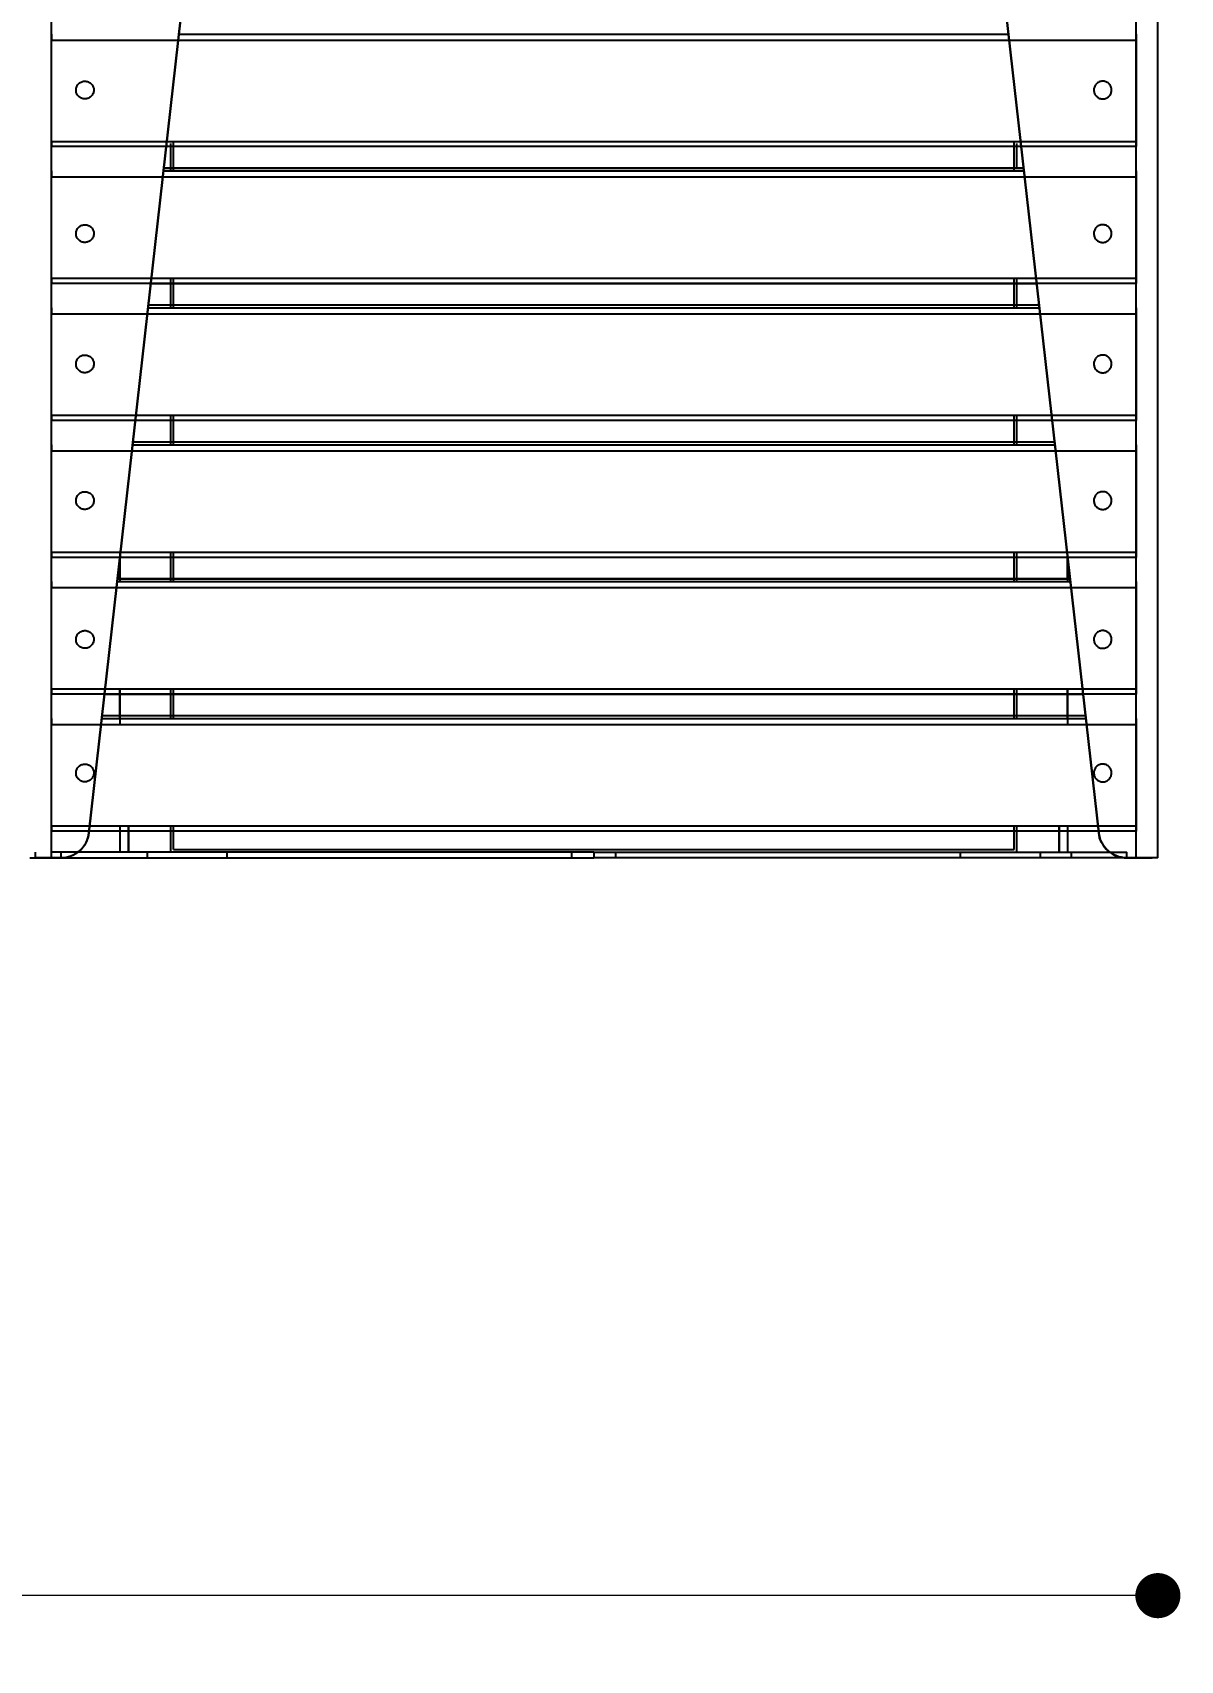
# Model space of a CAD drawing. Header units: millimetres. Extents: x 10366 to 28454, y 24552 to 29702.
# Drawn here: x 12689 to 13096, y 27227 to 27804 of the extents above; entities that cross this region are included whole.
import ezdxf

# ---------------------------------------------------------------- set-up
doc = ezdxf.new("R2010")
doc.units = ezdxf.units.MM
doc.header["$LTSCALE"] = 3
doc.layers.add('DomyÅ›lny', color=7, linetype='Continuous')
doc.styles.get("Standard").update_dxf_attribs({"font": 'arial.ttf'})
doc.dimstyles.new('MATEUSZ', dxfattribs={"dimtxt": 35, "dimasz": 16, "dimexe": 0.18, "dimexo": 0.0625, "dimgap": 0.09, "dimtad": 0, "dimdec": 0, "dimdsep": 46, "dimtxsty": 'Standard', "dimblk": 'DOT', "dimcen": 0.09, "dimse1": 1, "dimse2": 1, "dimadec": 0, "dimazin": 0, "dimtfac": 1, "dimtdec": 0, "dimtofl": 0, "dimtmove": 0, "dimatfit": 3, "dimfxl": 1, "dimtolj": 1, "dimtzin": 0, "dimlwd": 9, "dimlwe": 9, "dimarcsym": 0})

# ---------------------------------------------------------------- blocks, each defined once
blk = doc.blocks.new('_Dot')
at = {"color": 0, "linetype": 'ByBlock', "lineweight": -2}
blk.add_line((-0.5, 0), (-1, 0), dxfattribs=at)
at = {"color": 0, "linetype": 'ByBlock', "const_width": 0.5}
blk.add_lwpolyline([(-0.25, 0, 1), (0.25, 0, 1)], format="xyb", close=True, dxfattribs=at)
blk = doc.blocks.new('*D34')
at = {"color": 0, "lineweight": 9, "transparency": 16777216}
for p, q in [((11903.67, 27250.32), (12437.02, 27250.32)), ((13071.67, 27250.32), (12538.31, 27250.32))]:
    blk.add_line(p, q, dxfattribs=at)
at = {"layer": 'Defpoints', "color": 0, "transparency": 16777216}
for p in [(11887.67, 27511.83), (13087.67, 27511.83), (13087.67, 27250.32)]:
    blk.add_point(p, dxfattribs=at)
at = {"color": 0, "lineweight": 9, "transparency": 16777216, "xscale": 16, "yscale": 16, "zscale": 16, "rotation": 180}
blk.add_blockref('_Dot', (11887.67, 27250.32), dxfattribs=at)
at = {"color": 0, "lineweight": 9, "transparency": 16777216, "xscale": 16, "yscale": 16, "zscale": 16}
blk.add_blockref('_Dot', (13087.67, 27250.32), dxfattribs=at)
at = {"color": 0, "transparency": 16777216, "insert": (12487.67, 27250.32), "char_height": 35, "attachment_point": 5}
blk.add_mtext('\\A1;1200', dxfattribs=at)

msp = doc.modelspace()

# ---------------------------------------------------------------- linework, layer by layer
at = {"layer": 'DomyÅ›lny'}
for p, q in [((13087.67, 27511.83), (13087.67, 28285.6)), ((12695.43, 27511.83), (12695.43, 28220.62)), ((13079.91, 27511.83), (13079.91, 28220.62)), ((13087.67, 27511.83), (13087.67, 28221.94)), ((12708.67, 27520.71), (12781.38, 28165.24)), ((12781.34, 28164.9), (12708.67, 27520.71)), ((13066.67, 27520.71), (12993.95, 28165.24)), ((12993.99, 28164.9), (13066.67, 27520.71)), ((12695.43, 27765.76), (12695.43, 27801.68)), ((12695.43, 27801.68), (13079.91, 27801.68)), ((12740.61, 27803.81), (13034.73, 27803.81)), ((13079.91, 27801.68), (13079.91, 27765.76)), ((12695.43, 27765.76), (13079.91, 27765.76)), ((13079.91, 27763.89), (12695.43, 27763.89)), ((12737.67, 27755.29), (12737.67, 27765)), ((12738.67, 27755.29), (12738.67, 27765.76)), ((13036.67, 27755.29), (13036.67, 27765.76)), ((13037.67, 27756), (13037.67, 27765)), ((12695.43, 27717.24), (12695.43, 27753.16)), ((12695.43, 27753.16), (13079.91, 27753.16)), ((12735.13, 27755.29), (13040.2, 27755.29)), ((12735.25, 27756.33), (13040.09, 27756.33)), ((12735.25, 27756.32), (13040.09, 27756.32)), ((13079.91, 27753.16), (13079.91, 27717.24)), ((12695.43, 27717.24), (13079.91, 27717.24)), ((13079.91, 27715.37), (12695.43, 27715.37)), ((12730.63, 27715.37), (13044.71, 27715.37)), ((12737.67, 27706.77), (12737.67, 27717.24)), ((12738.67, 27706.77), (12738.67, 27717.24)), ((13036.67, 27706.77), (13036.67, 27717.24)), ((13037.67, 27706.77), (13037.67, 27717.24)), ((12729.66, 27706.77), (13045.68, 27706.77)), ((12729.78, 27707.81), (13045.56, 27707.81)), ((12729.78, 27707.8), (13045.56, 27707.8)), ((12695.43, 27704.64), (13079.91, 27704.64)), ((12695.43, 27668.72), (12695.43, 27704.64)), ((13079.91, 27704.64), (13079.91, 27668.72)), ((12695.43, 27668.72), (13079.91, 27668.72)), ((13079.91, 27666.85), (12695.43, 27666.85)), ((12737.67, 27658.25), (12737.67, 27668.72)), ((12738.67, 27658.25), (12738.67, 27668.72)), ((13036.67, 27658.25), (13036.67, 27668.72)), ((13037.67, 27658.25), (13037.67, 27668.72)), ((12695.43, 27620.2), (12695.43, 27656.12)), ((12695.43, 27656.12), (13079.91, 27656.12)), ((12724.19, 27658.25), (13051.15, 27658.25)), ((12724.3, 27659.29), (13051.03, 27659.29)), ((12724.3, 27659.28), (13051.03, 27659.28)), ((13079.91, 27656.12), (13079.91, 27620.2)), ((12695.43, 27620.2), (13079.91, 27620.2)), ((12737.67, 27609.73), (12737.67, 27620.2)), ((12738.67, 27609.73), (12738.67, 27620.2)), ((13036.67, 27609.73), (13036.67, 27620.2)), ((13037.67, 27609.73), (13037.67, 27620.2)), ((13079.91, 27618.33), (12695.43, 27618.33)), ((12719.67, 27618.2), (12719.67, 27609.62)), ((12719.67, 27610.43), (12719.67, 27618.2)), ((13055.67, 27610.43), (13055.67, 27618.22)), ((13055.67, 27618.22), (13055.67, 27609.62)), ((12718.71, 27609.73), (13056.62, 27609.73)), ((12718.83, 27610.77), (13056.51, 27610.77)), ((12718.83, 27610.76), (13056.51, 27610.76)), ((12695.43, 27607.6), (13079.91, 27607.6)), ((12695.43, 27571.68), (12695.43, 27607.6)), ((13079.91, 27607.6), (13079.91, 27571.68)), ((12695.43, 27571.68), (13079.91, 27571.68)), ((13079.91, 27569.81), (12695.43, 27569.81)), ((12714.21, 27569.81), (13061.13, 27569.81)), ((12719.67, 27571.68), (12719.67, 27559.08)), ((12719.67, 27561.21), (12719.67, 27571.68)), ((12737.67, 27561.21), (12737.67, 27571.68)), ((12738.67, 27561.21), (12738.67, 27571.68)), ((13036.67, 27561.21), (13036.67, 27571.68)), ((13037.67, 27561.21), (13037.67, 27571.68)), ((13055.67, 27561.21), (13055.67, 27571.68)), ((13055.67, 27571.68), (13055.67, 27559.08)), ((12713.36, 27562.25), (13061.98, 27562.25)), ((12713.36, 27562.24), (13061.98, 27562.24)), ((12695.43, 27523.16), (12695.43, 27559.08)), ((12695.43, 27559.08), (13079.91, 27559.08)), ((12713.24, 27561.21), (13062.1, 27561.21)), ((13079.91, 27559.08), (13079.91, 27523.16)), ((12695.43, 27523.16), (13079.91, 27523.16)), ((12719.67, 27523.16), (12719.67, 27513.84)), ((12719.67, 27523.16), (12719.67, 27513.84)), ((12722.67, 27523.16), (12722.67, 27513.83)), ((12722.67, 27513.83), (12722.67, 27523.16)), ((12737.67, 27513.83), (12737.67, 27523.16)), ((12738.67, 27514.83), (12738.67, 27523.16)), ((13036.67, 27514.83), (13036.67, 27523.16)), ((13037.67, 27513.83), (13037.67, 27523.16)), ((13052.67, 27523.16), (13052.67, 27513.83)), ((13052.67, 27513.83), (13052.67, 27523.16)), ((13055.67, 27523.16), (13055.67, 27513.84)), ((13055.67, 27523.16), (13055.67, 27513.84)), ((13079.91, 27521.29), (12695.43, 27521.29)), ((12689.67, 27511.83), (12689.67, 27513.83)), ((12689.67, 27511.83), (12698.64, 27511.83)), ((12698.64, 27513.83), (12695.43, 27513.83)), ((12695.43, 27511.83), (12698.73, 27511.83)), ((12698.73, 27511.83), (12695.43, 27511.83)), ((12698.64, 27513.83), (12698.64, 27511.83)), ((12887.67, 27513.83), (12698.64, 27513.83)), ((12698.64, 27511.83), (12887.67, 27511.83)), ((12729.3, 27513.83), (12729.3, 27511.83)), ((12738.67, 27514.83), (13036.67, 27514.83)), ((12757.67, 27511.83), (12757.67, 27513.83)), ((12879.91, 27511.83), (12879.91, 27513.83)), ((12887.67, 27513.83), (13076.69, 27513.83)), ((12887.67, 27513.83), (12887.67, 27511.83)), ((12887.67, 27513.83), (12887.67, 27511.83)), ((13076.69, 27511.83), (12887.67, 27511.83)), ((12895.43, 27511.83), (12895.43, 27513.83)), ((13017.67, 27511.83), (13017.67, 27513.83)), ((13046.04, 27511.83), (13046.04, 27513.83)), ((13057.04, 27511.83), (13057.04, 27513.83)), ((13079.91, 27511.83), (13076.6, 27511.83)), ((13076.6, 27511.83), (13079.91, 27511.83)), ((13076.69, 27511.83), (13076.69, 27513.83)), ((13076.69, 27511.83), (13085.67, 27511.83))]:
    msp.add_line(p, q, dxfattribs=at)
for points in [[(12695.43, 27803.81, 0), (12695.43, 27803.78, 0), (12695.43, 27803.68, 0), (12695.43, 27803.26, 0), (12695.43, 27801.68, 0)], [(13079.91, 27803.81, 0), (13079.91, 27803.78, 0), (13079.91, 27803.68, 0), (13079.91, 27803.26, 0), (13079.91, 27801.68, 0)], [(12695.43, 27765.76, 0), (12695.43, 27764.37, 0), (12695.43, 27763.99, 0), (12695.43, 27763.9, 0), (12695.43, 27763.89, 0), (12695.43, 27763.89, 0), (12695.43, 27763.89, 0), (12695.43, 27763.89, 0), (12695.43, 27763.89, 0), (12695.43, 27763.89, 0), (12695.43, 27763.89, 0), (12695.43, 27763.89, 0), (12695.43, 27763.89, 0), (12695.43, 27763.89, 0), (12695.43, 27763.89, 0), (12695.43, 27763.89, 0), (12695.43, 27763.89, 0), (12695.43, 27763.89, 0), (12695.43, 27763.89, 0), (12695.43, 27763.89, 0), (12695.43, 27763.89, 0), (12695.43, 27763.89, 0), (12695.43, 27763.89, 0)], [(13079.91, 27765.76, 0), (13079.91, 27764.37, 0), (13079.91, 27763.99, 0), (13079.91, 27763.9, 0), (13079.91, 27763.89, 0), (13079.91, 27763.89, 0), (13079.91, 27763.89, 0), (13079.91, 27763.89, 0), (13079.91, 27763.89, 0), (13079.91, 27763.89, 0), (13079.91, 27763.89, 0), (13079.91, 27763.89, 0), (13079.91, 27763.89, 0), (13079.91, 27763.89, 0), (13079.91, 27763.89, 0), (13079.91, 27763.89, 0), (13079.91, 27763.89, 0), (13079.91, 27763.89, 0), (13079.91, 27763.89, 0), (13079.91, 27763.89, 0), (13079.91, 27763.89, 0), (13079.91, 27763.89, 0), (13079.91, 27763.89, 0)], [(12695.43, 27755.29, 0), (12695.43, 27755.26, 0), (12695.43, 27755.16, 0), (12695.43, 27754.74, 0), (12695.43, 27753.16, 0)], [(13079.91, 27755.29, 0), (13079.91, 27755.26, 0), (13079.91, 27755.16, 0), (13079.91, 27754.74, 0), (13079.91, 27753.16, 0)], [(12695.43, 27717.24, 0), (12695.43, 27715.85, 0), (12695.43, 27715.47, 0), (12695.43, 27715.38, 0), (12695.43, 27715.37, 0), (12695.43, 27715.37, 0), (12695.43, 27715.37, 0), (12695.43, 27715.37, 0), (12695.43, 27715.37, 0), (12695.43, 27715.37, 0), (12695.43, 27715.37, 0), (12695.43, 27715.37, 0), (12695.43, 27715.37, 0), (12695.43, 27715.37, 0), (12695.43, 27715.37, 0), (12695.43, 27715.37, 0), (12695.43, 27715.37, 0), (12695.43, 27715.37, 0), (12695.43, 27715.37, 0), (12695.43, 27715.37, 0), (12695.43, 27715.37, 0), (12695.43, 27715.37, 0), (12695.43, 27715.37, 0)], [(13079.91, 27717.24, 0), (13079.91, 27715.85, 0), (13079.91, 27715.47, 0), (13079.91, 27715.38, 0), (13079.91, 27715.37, 0), (13079.91, 27715.37, 0), (13079.91, 27715.37, 0), (13079.91, 27715.37, 0), (13079.91, 27715.37, 0), (13079.91, 27715.37, 0), (13079.91, 27715.37, 0), (13079.91, 27715.37, 0), (13079.91, 27715.37, 0), (13079.91, 27715.37, 0), (13079.91, 27715.37, 0), (13079.91, 27715.37, 0), (13079.91, 27715.37, 0), (13079.91, 27715.37, 0), (13079.91, 27715.37, 0), (13079.91, 27715.37, 0), (13079.91, 27715.37, 0), (13079.91, 27715.37, 0), (13079.91, 27715.37, 0)], [(12695.43, 27706.77, 0), (12695.43, 27706.74, 0), (12695.43, 27706.64, 0), (12695.43, 27706.22, 0), (12695.43, 27704.64, 0)], [(13079.91, 27706.77, 0), (13079.91, 27706.74, 0), (13079.91, 27706.64, 0), (13079.91, 27706.22, 0), (13079.91, 27704.64, 0)], [(12695.43, 27668.72, 0), (12695.43, 27667.33, 0), (12695.43, 27666.95, 0), (12695.43, 27666.86, 0), (12695.43, 27666.85, 0), (12695.43, 27666.85, 0), (12695.43, 27666.85, 0), (12695.43, 27666.85, 0), (12695.43, 27666.85, 0), (12695.43, 27666.85, 0), (12695.43, 27666.85, 0), (12695.43, 27666.85, 0), (12695.43, 27666.85, 0), (12695.43, 27666.85, 0), (12695.43, 27666.85, 0), (12695.43, 27666.85, 0), (12695.43, 27666.85, 0), (12695.43, 27666.85, 0), (12695.43, 27666.85, 0), (12695.43, 27666.85, 0), (12695.43, 27666.85, 0), (12695.43, 27666.85, 0), (12695.43, 27666.85, 0)], [(13079.91, 27668.72, 0), (13079.91, 27667.33, 0), (13079.91, 27666.95, 0), (13079.91, 27666.86, 0), (13079.91, 27666.85, 0), (13079.91, 27666.85, 0), (13079.91, 27666.85, 0), (13079.91, 27666.85, 0), (13079.91, 27666.85, 0), (13079.91, 27666.85, 0), (13079.91, 27666.85, 0), (13079.91, 27666.85, 0), (13079.91, 27666.85, 0), (13079.91, 27666.85, 0), (13079.91, 27666.85, 0), (13079.91, 27666.85, 0), (13079.91, 27666.85, 0), (13079.91, 27666.85, 0), (13079.91, 27666.85, 0), (13079.91, 27666.85, 0), (13079.91, 27666.85, 0), (13079.91, 27666.85, 0), (13079.91, 27666.85, 0)], [(12695.43, 27658.25, 0), (12695.43, 27658.22, 0), (12695.43, 27658.12, 0), (12695.43, 27657.7, 0), (12695.43, 27656.12, 0)], [(13079.91, 27658.25, 0), (13079.91, 27658.22, 0), (13079.91, 27658.12, 0), (13079.91, 27657.7, 0), (13079.91, 27656.12, 0)], [(12695.43, 27620.2, 0), (12695.43, 27618.81, 0), (12695.43, 27618.43, 0), (12695.43, 27618.34, 0), (12695.43, 27618.33, 0), (12695.43, 27618.33, 0), (12695.43, 27618.33, 0), (12695.43, 27618.33, 0), (12695.43, 27618.33, 0), (12695.43, 27618.33, 0), (12695.43, 27618.33, 0), (12695.43, 27618.33, 0), (12695.43, 27618.33, 0), (12695.43, 27618.33, 0), (12695.43, 27618.33, 0), (12695.43, 27618.33, 0), (12695.43, 27618.33, 0), (12695.43, 27618.33, 0), (12695.43, 27618.33, 0), (12695.43, 27618.33, 0), (12695.43, 27618.33, 0), (12695.43, 27618.33, 0), (12695.43, 27618.33, 0)], [(13079.91, 27620.2, 0), (13079.91, 27618.81, 0), (13079.91, 27618.43, 0), (13079.91, 27618.34, 0), (13079.91, 27618.33, 0), (13079.91, 27618.33, 0), (13079.91, 27618.33, 0), (13079.91, 27618.33, 0), (13079.91, 27618.33, 0), (13079.91, 27618.33, 0), (13079.91, 27618.33, 0), (13079.91, 27618.33, 0), (13079.91, 27618.33, 0), (13079.91, 27618.33, 0), (13079.91, 27618.33, 0), (13079.91, 27618.33, 0), (13079.91, 27618.33, 0), (13079.91, 27618.33, 0), (13079.91, 27618.33, 0), (13079.91, 27618.33, 0), (13079.91, 27618.33, 0), (13079.91, 27618.33, 0), (13079.91, 27618.33, 0)], [(12695.43, 27609.73, 0), (12695.43, 27609.7, 0), (12695.43, 27609.6, 0), (12695.43, 27609.18, 0), (12695.43, 27607.6, 0)], [(13079.91, 27609.73, 0), (13079.91, 27609.7, 0), (13079.91, 27609.6, 0), (13079.91, 27609.18, 0), (13079.91, 27607.6, 0)], [(12695.43, 27571.68, 0), (12695.43, 27570.29, 0), (12695.43, 27569.91, 0), (12695.43, 27569.82, 0), (12695.43, 27569.81, 0), (12695.43, 27569.81, 0), (12695.43, 27569.81, 0), (12695.43, 27569.81, 0), (12695.43, 27569.81, 0), (12695.43, 27569.81, 0), (12695.43, 27569.81, 0), (12695.43, 27569.81, 0), (12695.43, 27569.81, 0), (12695.43, 27569.81, 0), (12695.43, 27569.81, 0), (12695.43, 27569.81, 0), (12695.43, 27569.81, 0), (12695.43, 27569.81, 0), (12695.43, 27569.81, 0), (12695.43, 27569.81, 0), (12695.43, 27569.81, 0), (12695.43, 27569.81, 0), (12695.43, 27569.81, 0)], [(13079.91, 27571.68, 0), (13079.91, 27570.29, 0), (13079.91, 27569.91, 0), (13079.91, 27569.82, 0), (13079.91, 27569.81, 0), (13079.91, 27569.81, 0), (13079.91, 27569.81, 0), (13079.91, 27569.81, 0), (13079.91, 27569.81, 0), (13079.91, 27569.81, 0), (13079.91, 27569.81, 0), (13079.91, 27569.81, 0), (13079.91, 27569.81, 0), (13079.91, 27569.81, 0), (13079.91, 27569.81, 0), (13079.91, 27569.81, 0), (13079.91, 27569.81, 0), (13079.91, 27569.81, 0), (13079.91, 27569.81, 0), (13079.91, 27569.81, 0), (13079.91, 27569.81, 0), (13079.91, 27569.81, 0), (13079.91, 27569.81, 0)], [(12695.43, 27561.21, 0), (12695.43, 27561.18, 0), (12695.43, 27561.08, 0), (12695.43, 27560.66, 0), (12695.43, 27559.08, 0)], [(13079.91, 27561.21, 0), (13079.91, 27561.18, 0), (13079.91, 27561.08, 0), (13079.91, 27560.66, 0), (13079.91, 27559.08, 0)], [(12695.43, 27523.16, 0), (12695.43, 27521.77, 0), (12695.43, 27521.39, 0), (12695.43, 27521.3, 0), (12695.43, 27521.29, 0), (12695.43, 27521.29, 0), (12695.43, 27521.29, 0), (12695.43, 27521.29, 0), (12695.43, 27521.29, 0), (12695.43, 27521.29, 0), (12695.43, 27521.29, 0), (12695.43, 27521.29, 0), (12695.43, 27521.29, 0), (12695.43, 27521.29, 0), (12695.43, 27521.29, 0), (12695.43, 27521.29, 0), (12695.43, 27521.29, 0), (12695.43, 27521.29, 0), (12695.43, 27521.29, 0), (12695.43, 27521.29, 0), (12695.43, 27521.29, 0), (12695.43, 27521.29, 0), (12695.43, 27521.29, 0)], [(13079.91, 27523.16, 0), (13079.91, 27521.77, 0), (13079.91, 27521.39, 0), (13079.91, 27521.3, 0), (13079.91, 27521.29, 0), (13079.91, 27521.29, 0), (13079.91, 27521.29, 0), (13079.91, 27521.29, 0), (13079.91, 27521.29, 0), (13079.91, 27521.29, 0), (13079.91, 27521.29, 0), (13079.91, 27521.29, 0), (13079.91, 27521.29, 0), (13079.91, 27521.29, 0), (13079.91, 27521.29, 0), (13079.91, 27521.29, 0), (13079.91, 27521.29, 0), (13079.91, 27521.29, 0), (13079.91, 27521.29, 0), (13079.91, 27521.29, 0), (13079.91, 27521.29, 0), (13079.91, 27521.29, 0), (13079.91, 27521.29, 0)], [(12708.67, 27520.71, 0), (12708.52, 27519.78, 0), (12708.29, 27518.88, 0), (12707.97, 27518, 0), (12707.58, 27517.17, 0), (12707.11, 27516.37, 0), (12706.58, 27515.63, 0), (12705.97, 27514.93, 0), (12705.32, 27514.3, 0), (12704.61, 27513.74, 0), (12703.85, 27513.24, 0), (12703.06, 27512.81, 0), (12702.23, 27512.46, 0), (12701.38, 27512.19, 0), (12700.51, 27511.99, 0), (12699.64, 27511.87, 0), (12698.73, 27511.83, 0)], [(12698.73, 27511.83, 0), (12699.67, 27511.88, 0), (12700.6, 27512.01, 0), (12701.5, 27512.22, 0), (12702.38, 27512.52, 0), (12703.23, 27512.9, 0), (12704.03, 27513.35, 0), (12704.78, 27513.87, 0), (12705.48, 27514.45, 0), (12706.12, 27515.09, 0), (12706.7, 27515.79, 0), (12707.21, 27516.53, 0), (12707.65, 27517.31, 0), (12708.02, 27518.12, 0), (12708.31, 27518.97, 0), (12708.53, 27519.82, 0), (12708.67, 27520.71, 0)], [(13066.67, 27520.71, 0), (13066.82, 27519.78, 0), (13067.05, 27518.88, 0), (13067.36, 27518, 0), (13067.76, 27517.17, 0), (13068.23, 27516.37, 0), (13068.76, 27515.63, 0), (13069.36, 27514.93, 0), (13070.02, 27514.3, 0), (13070.73, 27513.74, 0), (13071.49, 27513.24, 0), (13072.28, 27512.81, 0), (13073.11, 27512.46, 0), (13073.95, 27512.19, 0), (13074.83, 27511.99, 0), (13075.7, 27511.87, 0), (13076.6, 27511.83, 0)], [(13076.6, 27511.83, 0), (13075.67, 27511.88, 0), (13074.74, 27512.01, 0), (13073.83, 27512.22, 0), (13072.95, 27512.52, 0), (13072.11, 27512.9, 0), (13071.31, 27513.35, 0), (13070.56, 27513.87, 0), (13069.85, 27514.45, 0), (13069.21, 27515.09, 0), (13068.63, 27515.79, 0), (13068.12, 27516.53, 0), (13067.68, 27517.31, 0), (13067.32, 27518.12, 0), (13067.02, 27518.97, 0), (13066.81, 27519.82, 0), (13066.67, 27520.71, 0)], [(12687.67, 27511.83, 0), (12687.67, 27511.83, 0), (12687.67, 27511.83, 0), (12687.67, 27511.83, 0), (12687.67, 27511.83, 0), (12687.67, 27511.83, 0), (12687.67, 27511.83, 0), (12687.67, 27511.83, 0), (12687.67, 27511.83, 0), (12687.67, 27511.83, 0), (12687.67, 27511.83, 0), (12687.68, 27511.83, 0), (12687.73, 27511.83, 0), (12687.92, 27511.83, 0), (12689.89, 27511.83, 0), (12695.43, 27511.83, 0)], [(12695.43, 27511.83, 0), (12689.67, 27511.83, 0)], [(13079.91, 27511.83, 0), (13085.67, 27511.83, 0)], [(13087.67, 27511.83, 0), (13087.67, 27511.83, 0), (13087.67, 27511.83, 0), (13087.67, 27511.83, 0), (13087.67, 27511.83, 0), (13087.67, 27511.83, 0), (13087.67, 27511.83, 0), (13087.67, 27511.83, 0), (13087.67, 27511.83, 0), (13087.67, 27511.83, 0), (13087.66, 27511.83, 0), (13087.65, 27511.83, 0), (13087.52, 27511.83, 0), (13086.87, 27511.83, 0), (13079.91, 27511.83, 0)]]:
    msp.add_polyline3d(points, dxfattribs=at)
for points in [[(12704.13, 27783.41, 0), (12704.09, 27783.69, 0), (12704.08, 27783.98, 0), (12704.1, 27784.28, 0), (12704.15, 27784.59, 0), (12704.23, 27784.89, 0), (12704.34, 27785.19, 0), (12704.49, 27785.48, 0), (12704.66, 27785.75, 0), (12704.86, 27786.01, 0), (12705.09, 27786.24, 0), (12705.34, 27786.45, 0), (12705.6, 27786.62, 0), (12705.87, 27786.77, 0), (12706.15, 27786.89, 0), (12706.43, 27786.98, 0), (12706.7, 27787.04, 0), (12706.98, 27787.07, 0), (12707.28, 27787.08, 0), (12707.58, 27787.06, 0), (12707.88, 27787.01, 0), (12708.19, 27786.93, 0), (12708.49, 27786.82, 0), (12708.78, 27786.68, 0), (12709.05, 27786.5, 0), (12709.31, 27786.3, 0), (12709.54, 27786.08, 0), (12709.75, 27785.83, 0), (12709.93, 27785.57, 0), (12710.07, 27785.3, 0), (12710.19, 27785.02, 0), (12710.28, 27784.74, 0), (12710.34, 27784.47, 0), (12710.37, 27784.19, 0), (12710.38, 27783.9, 0), (12710.37, 27783.6, 0), (12710.32, 27783.29, 0), (12710.24, 27782.99, 0), (12710.12, 27782.69, 0), (12709.98, 27782.4, 0), (12709.81, 27782.12, 0), (12709.6, 27781.87, 0), (12709.38, 27781.64, 0), (12709.13, 27781.43, 0), (12708.87, 27781.25, 0), (12708.6, 27781.11, 0), (12708.32, 27780.99, 0), (12708.04, 27780.9, 0), (12707.77, 27780.84, 0), (12707.48, 27780.8, 0), (12707.19, 27780.79, 0), (12706.89, 27780.81, 0), (12706.59, 27780.86, 0), (12706.28, 27780.94, 0), (12705.98, 27781.05, 0), (12705.69, 27781.2, 0), (12705.41, 27781.37, 0), (12705.16, 27781.57, 0), (12704.93, 27781.8, 0), (12704.72, 27782.04, 0), (12704.54, 27782.3, 0), (12704.4, 27782.58, 0), (12704.28, 27782.85, 0), (12704.19, 27783.13, 0)], [(13071.2, 27783.41, 0), (13071.24, 27783.69, 0), (13071.25, 27783.98, 0), (13071.23, 27784.28, 0), (13071.18, 27784.59, 0), (13071.1, 27784.89, 0), (13070.99, 27785.19, 0), (13070.84, 27785.48, 0), (13070.67, 27785.75, 0), (13070.47, 27786.01, 0), (13070.24, 27786.24, 0), (13070, 27786.45, 0), (13069.74, 27786.62, 0), (13069.46, 27786.77, 0), (13069.19, 27786.89, 0), (13068.91, 27786.98, 0), (13068.63, 27787.04, 0), (13068.35, 27787.07, 0), (13068.06, 27787.08, 0), (13067.76, 27787.06, 0), (13067.45, 27787.01, 0), (13067.15, 27786.93, 0), (13066.84, 27786.82, 0), (13066.55, 27786.68, 0), (13066.28, 27786.5, 0), (13066.02, 27786.3, 0), (13065.79, 27786.08, 0), (13065.59, 27785.83, 0), (13065.41, 27785.57, 0), (13065.26, 27785.3, 0), (13065.14, 27785.02, 0), (13065.05, 27784.74, 0), (13064.99, 27784.47, 0), (13064.96, 27784.19, 0), (13064.95, 27783.9, 0), (13064.97, 27783.6, 0), (13065.02, 27783.29, 0), (13065.1, 27782.99, 0), (13065.21, 27782.69, 0), (13065.35, 27782.4, 0), (13065.53, 27782.12, 0), (13065.73, 27781.87, 0), (13065.96, 27781.64, 0), (13066.2, 27781.43, 0), (13066.46, 27781.25, 0), (13066.73, 27781.11, 0), (13067.01, 27780.99, 0), (13067.29, 27780.9, 0), (13067.57, 27780.84, 0), (13067.85, 27780.8, 0), (13068.14, 27780.79, 0), (13068.44, 27780.81, 0), (13068.75, 27780.86, 0), (13069.05, 27780.94, 0), (13069.35, 27781.05, 0), (13069.64, 27781.2, 0), (13069.92, 27781.37, 0), (13070.17, 27781.57, 0), (13070.41, 27781.8, 0), (13070.61, 27782.04, 0), (13070.79, 27782.3, 0), (13070.94, 27782.58, 0), (13071.06, 27782.85, 0), (13071.14, 27783.13, 0)], [(12704.13, 27732.54, 0), (12704.09, 27732.82, 0), (12704.08, 27733.12, 0), (12704.1, 27733.42, 0), (12704.15, 27733.72, 0), (12704.23, 27734.03, 0), (12704.34, 27734.32, 0), (12704.49, 27734.61, 0), (12704.66, 27734.89, 0), (12704.86, 27735.14, 0), (12705.09, 27735.38, 0), (12705.34, 27735.58, 0), (12705.6, 27735.76, 0), (12705.87, 27735.91, 0), (12706.15, 27736.02, 0), (12706.43, 27736.11, 0), (12706.7, 27736.17, 0), (12706.98, 27736.21, 0), (12707.28, 27736.22, 0), (12707.58, 27736.2, 0), (12707.88, 27736.15, 0), (12708.19, 27736.07, 0), (12708.49, 27735.96, 0), (12708.78, 27735.81, 0), (12709.05, 27735.64, 0), (12709.31, 27735.44, 0), (12709.54, 27735.21, 0), (12709.75, 27734.97, 0), (12709.93, 27734.71, 0), (12710.07, 27734.44, 0), (12710.19, 27734.16, 0), (12710.28, 27733.88, 0), (12710.34, 27733.6, 0), (12710.37, 27733.32, 0), (12710.38, 27733.03, 0), (12710.37, 27732.73, 0), (12710.32, 27732.43, 0), (12710.24, 27732.12, 0), (12710.12, 27731.82, 0), (12709.98, 27731.53, 0), (12709.81, 27731.26, 0), (12709.6, 27731, 0), (12709.38, 27730.77, 0), (12709.13, 27730.56, 0), (12708.87, 27730.39, 0), (12708.6, 27730.24, 0), (12708.32, 27730.12, 0), (12708.04, 27730.04, 0), (12707.77, 27729.98, 0), (12707.48, 27729.94, 0), (12707.19, 27729.93, 0), (12706.89, 27729.95, 0), (12706.59, 27730, 0), (12706.28, 27730.08, 0), (12705.98, 27730.19, 0), (12705.69, 27730.33, 0), (12705.41, 27730.51, 0), (12705.16, 27730.71, 0), (12704.93, 27730.93, 0), (12704.72, 27731.18, 0), (12704.54, 27731.44, 0), (12704.4, 27731.71, 0), (12704.28, 27731.99, 0), (12704.19, 27732.27, 0)], [(13071.2, 27732.54, 0), (13071.24, 27732.82, 0), (13071.25, 27733.12, 0), (13071.23, 27733.42, 0), (13071.18, 27733.72, 0), (13071.1, 27734.03, 0), (13070.99, 27734.32, 0), (13070.84, 27734.61, 0), (13070.67, 27734.89, 0), (13070.47, 27735.14, 0), (13070.24, 27735.38, 0), (13070, 27735.58, 0), (13069.74, 27735.76, 0), (13069.46, 27735.91, 0), (13069.19, 27736.02, 0), (13068.91, 27736.11, 0), (13068.63, 27736.17, 0), (13068.35, 27736.21, 0), (13068.06, 27736.22, 0), (13067.76, 27736.2, 0), (13067.45, 27736.15, 0), (13067.15, 27736.07, 0), (13066.84, 27735.96, 0), (13066.55, 27735.81, 0), (13066.28, 27735.64, 0), (13066.02, 27735.44, 0), (13065.79, 27735.21, 0), (13065.59, 27734.97, 0), (13065.41, 27734.71, 0), (13065.26, 27734.44, 0), (13065.14, 27734.16, 0), (13065.05, 27733.88, 0), (13064.99, 27733.6, 0), (13064.96, 27733.32, 0), (13064.95, 27733.03, 0), (13064.97, 27732.73, 0), (13065.02, 27732.43, 0), (13065.1, 27732.12, 0), (13065.21, 27731.82, 0), (13065.35, 27731.53, 0), (13065.53, 27731.26, 0), (13065.73, 27731, 0), (13065.96, 27730.77, 0), (13066.2, 27730.56, 0), (13066.46, 27730.39, 0), (13066.73, 27730.24, 0), (13067.01, 27730.12, 0), (13067.29, 27730.04, 0), (13067.57, 27729.98, 0), (13067.85, 27729.94, 0), (13068.14, 27729.93, 0), (13068.44, 27729.95, 0), (13068.75, 27730, 0), (13069.05, 27730.08, 0), (13069.35, 27730.19, 0), (13069.64, 27730.33, 0), (13069.92, 27730.51, 0), (13070.17, 27730.71, 0), (13070.41, 27730.93, 0), (13070.61, 27731.18, 0), (13070.79, 27731.44, 0), (13070.94, 27731.71, 0), (13071.06, 27731.99, 0), (13071.14, 27732.27, 0)], [(12704.13, 27686.36, 0), (12704.09, 27686.64, 0), (12704.08, 27686.93, 0), (12704.1, 27687.23, 0), (12704.15, 27687.54, 0), (12704.23, 27687.84, 0), (12704.34, 27688.14, 0), (12704.49, 27688.43, 0), (12704.66, 27688.71, 0), (12704.86, 27688.96, 0), (12705.09, 27689.19, 0), (12705.34, 27689.4, 0), (12705.6, 27689.58, 0), (12705.87, 27689.72, 0), (12706.15, 27689.84, 0), (12706.43, 27689.93, 0), (12706.7, 27689.99, 0), (12706.98, 27690.02, 0), (12707.28, 27690.03, 0), (12707.58, 27690.01, 0), (12707.88, 27689.97, 0), (12708.19, 27689.89, 0), (12708.49, 27689.77, 0), (12708.78, 27689.63, 0), (12709.05, 27689.46, 0), (12709.31, 27689.25, 0), (12709.54, 27689.03, 0), (12709.75, 27688.78, 0), (12709.93, 27688.52, 0), (12710.07, 27688.25, 0), (12710.19, 27687.98, 0), (12710.28, 27687.7, 0), (12710.34, 27687.42, 0), (12710.37, 27687.14, 0), (12710.38, 27686.85, 0), (12710.37, 27686.55, 0), (12710.32, 27686.24, 0), (12710.24, 27685.94, 0), (12710.12, 27685.64, 0), (12709.98, 27685.35, 0), (12709.81, 27685.07, 0), (12709.6, 27684.82, 0), (12709.38, 27684.59, 0), (12709.13, 27684.38, 0), (12708.87, 27684.2, 0), (12708.6, 27684.06, 0), (12708.32, 27683.94, 0), (12708.04, 27683.85, 0), (12707.77, 27683.79, 0), (12707.48, 27683.76, 0), (12707.19, 27683.75, 0), (12706.89, 27683.77, 0), (12706.59, 27683.81, 0), (12706.28, 27683.89, 0), (12705.98, 27684.01, 0), (12705.69, 27684.15, 0), (12705.41, 27684.32, 0), (12705.16, 27684.53, 0), (12704.93, 27684.75, 0), (12704.72, 27685, 0), (12704.54, 27685.26, 0), (12704.4, 27685.53, 0), (12704.28, 27685.8, 0), (12704.19, 27686.08, 0)], [(13071.2, 27686.36, 0), (13071.24, 27686.64, 0), (13071.25, 27686.93, 0), (13071.23, 27687.23, 0), (13071.18, 27687.54, 0), (13071.1, 27687.84, 0), (13070.99, 27688.14, 0), (13070.84, 27688.43, 0), (13070.67, 27688.71, 0), (13070.47, 27688.96, 0), (13070.24, 27689.19, 0), (13070, 27689.4, 0), (13069.74, 27689.58, 0), (13069.46, 27689.72, 0), (13069.19, 27689.84, 0), (13068.91, 27689.93, 0), (13068.63, 27689.99, 0), (13068.35, 27690.02, 0), (13068.06, 27690.03, 0), (13067.76, 27690.01, 0), (13067.45, 27689.97, 0), (13067.15, 27689.89, 0), (13066.84, 27689.77, 0), (13066.55, 27689.63, 0), (13066.28, 27689.46, 0), (13066.02, 27689.25, 0), (13065.79, 27689.03, 0), (13065.59, 27688.78, 0), (13065.41, 27688.52, 0), (13065.26, 27688.25, 0), (13065.14, 27687.98, 0), (13065.05, 27687.7, 0), (13064.99, 27687.42, 0), (13064.96, 27687.14, 0), (13064.95, 27686.85, 0), (13064.97, 27686.55, 0), (13065.02, 27686.24, 0), (13065.1, 27685.94, 0), (13065.21, 27685.64, 0), (13065.35, 27685.35, 0), (13065.53, 27685.07, 0), (13065.73, 27684.82, 0), (13065.96, 27684.59, 0), (13066.2, 27684.38, 0), (13066.46, 27684.2, 0), (13066.73, 27684.06, 0), (13067.01, 27683.94, 0), (13067.29, 27683.85, 0), (13067.57, 27683.79, 0), (13067.85, 27683.76, 0), (13068.14, 27683.75, 0), (13068.44, 27683.77, 0), (13068.75, 27683.81, 0), (13069.05, 27683.89, 0), (13069.35, 27684.01, 0), (13069.64, 27684.15, 0), (13069.92, 27684.32, 0), (13070.17, 27684.53, 0), (13070.41, 27684.75, 0), (13070.61, 27685, 0), (13070.79, 27685.26, 0), (13070.94, 27685.53, 0), (13071.06, 27685.8, 0), (13071.14, 27686.08, 0)], [(12704.13, 27637.93, 0), (12704.09, 27638.21, 0), (12704.08, 27638.5, 0), (12704.1, 27638.8, 0), (12704.15, 27639.1, 0), (12704.23, 27639.41, 0), (12704.34, 27639.71, 0), (12704.49, 27640, 0), (12704.66, 27640.27, 0), (12704.86, 27640.53, 0), (12705.09, 27640.76, 0), (12705.34, 27640.97, 0), (12705.6, 27641.14, 0), (12705.87, 27641.29, 0), (12706.15, 27641.41, 0), (12706.43, 27641.5, 0), (12706.7, 27641.56, 0), (12706.98, 27641.59, 0), (12707.28, 27641.6, 0), (12707.58, 27641.58, 0), (12707.88, 27641.53, 0), (12708.19, 27641.45, 0), (12708.49, 27641.34, 0), (12708.78, 27641.2, 0), (12709.05, 27641.02, 0), (12709.31, 27640.82, 0), (12709.54, 27640.6, 0), (12709.75, 27640.35, 0), (12709.93, 27640.09, 0), (12710.07, 27639.82, 0), (12710.19, 27639.54, 0), (12710.28, 27639.26, 0), (12710.34, 27638.99, 0), (12710.37, 27638.71, 0), (12710.38, 27638.42, 0), (12710.37, 27638.11, 0), (12710.32, 27637.81, 0), (12710.24, 27637.51, 0), (12710.12, 27637.21, 0), (12709.98, 27636.92, 0), (12709.81, 27636.64, 0), (12709.6, 27636.39, 0), (12709.38, 27636.15, 0), (12709.13, 27635.95, 0), (12708.87, 27635.77, 0), (12708.6, 27635.62, 0), (12708.32, 27635.51, 0), (12708.04, 27635.42, 0), (12707.77, 27635.36, 0), (12707.48, 27635.32, 0), (12707.19, 27635.31, 0), (12706.89, 27635.33, 0), (12706.59, 27635.38, 0), (12706.28, 27635.46, 0), (12705.98, 27635.57, 0), (12705.69, 27635.72, 0), (12705.41, 27635.89, 0), (12705.16, 27636.09, 0), (12704.93, 27636.32, 0), (12704.72, 27636.56, 0), (12704.54, 27636.82, 0), (12704.4, 27637.09, 0), (12704.28, 27637.37, 0), (12704.19, 27637.65, 0)], [(13071.2, 27637.93, 0), (13071.24, 27638.21, 0), (13071.25, 27638.5, 0), (13071.23, 27638.8, 0), (13071.18, 27639.1, 0), (13071.1, 27639.41, 0), (13070.99, 27639.71, 0), (13070.84, 27640, 0), (13070.67, 27640.27, 0), (13070.47, 27640.53, 0), (13070.24, 27640.76, 0), (13070, 27640.97, 0), (13069.74, 27641.14, 0), (13069.46, 27641.29, 0), (13069.19, 27641.41, 0), (13068.91, 27641.5, 0), (13068.63, 27641.56, 0), (13068.35, 27641.59, 0), (13068.06, 27641.6, 0), (13067.76, 27641.58, 0), (13067.45, 27641.53, 0), (13067.15, 27641.45, 0), (13066.84, 27641.34, 0), (13066.55, 27641.2, 0), (13066.28, 27641.02, 0), (13066.02, 27640.82, 0), (13065.79, 27640.6, 0), (13065.59, 27640.35, 0), (13065.41, 27640.09, 0), (13065.26, 27639.82, 0), (13065.14, 27639.54, 0), (13065.05, 27639.26, 0), (13064.99, 27638.99, 0), (13064.96, 27638.71, 0), (13064.95, 27638.42, 0), (13064.97, 27638.11, 0), (13065.02, 27637.81, 0), (13065.1, 27637.51, 0), (13065.21, 27637.21, 0), (13065.35, 27636.92, 0), (13065.53, 27636.64, 0), (13065.73, 27636.39, 0), (13065.96, 27636.15, 0), (13066.2, 27635.95, 0), (13066.46, 27635.77, 0), (13066.73, 27635.62, 0), (13067.01, 27635.51, 0), (13067.29, 27635.42, 0), (13067.57, 27635.36, 0), (13067.85, 27635.32, 0), (13068.14, 27635.31, 0), (13068.44, 27635.33, 0), (13068.75, 27635.38, 0), (13069.05, 27635.46, 0), (13069.35, 27635.57, 0), (13069.64, 27635.72, 0), (13069.92, 27635.89, 0), (13070.17, 27636.09, 0), (13070.41, 27636.32, 0), (13070.61, 27636.56, 0), (13070.79, 27636.82, 0), (13070.94, 27637.09, 0), (13071.06, 27637.37, 0), (13071.14, 27637.65, 0)], [(12704.13, 27588.7, 0), (12704.09, 27588.98, 0), (12704.08, 27589.27, 0), (12704.1, 27589.57, 0), (12704.15, 27589.87, 0), (12704.23, 27590.18, 0), (12704.34, 27590.48, 0), (12704.49, 27590.77, 0), (12704.66, 27591.04, 0), (12704.86, 27591.3, 0), (12705.09, 27591.53, 0), (12705.34, 27591.74, 0), (12705.6, 27591.91, 0), (12705.87, 27592.06, 0), (12706.15, 27592.18, 0), (12706.43, 27592.26, 0), (12706.7, 27592.32, 0), (12706.98, 27592.36, 0), (12707.28, 27592.37, 0), (12707.58, 27592.35, 0), (12707.88, 27592.3, 0), (12708.19, 27592.22, 0), (12708.49, 27592.11, 0), (12708.78, 27591.97, 0), (12709.05, 27591.79, 0), (12709.31, 27591.59, 0), (12709.54, 27591.37, 0), (12709.75, 27591.12, 0), (12709.93, 27590.86, 0), (12710.07, 27590.59, 0), (12710.19, 27590.31, 0), (12710.28, 27590.03, 0), (12710.34, 27589.76, 0), (12710.37, 27589.48, 0), (12710.38, 27589.18, 0), (12710.37, 27588.88, 0), (12710.32, 27588.58, 0), (12710.24, 27588.27, 0), (12710.12, 27587.97, 0), (12709.98, 27587.69, 0), (12709.81, 27587.41, 0), (12709.6, 27587.16, 0), (12709.38, 27586.92, 0), (12709.13, 27586.72, 0), (12708.87, 27586.54, 0), (12708.6, 27586.39, 0), (12708.32, 27586.28, 0), (12708.04, 27586.19, 0), (12707.77, 27586.13, 0), (12707.48, 27586.09, 0), (12707.19, 27586.08, 0), (12706.89, 27586.1, 0), (12706.59, 27586.15, 0), (12706.28, 27586.23, 0), (12705.98, 27586.34, 0), (12705.69, 27586.49, 0), (12705.41, 27586.66, 0), (12705.16, 27586.86, 0), (12704.93, 27587.09, 0), (12704.72, 27587.33, 0), (12704.54, 27587.59, 0), (12704.4, 27587.86, 0), (12704.28, 27588.14, 0), (12704.19, 27588.42, 0)], [(13071.2, 27588.7, 0), (13071.24, 27588.98, 0), (13071.25, 27589.27, 0), (13071.23, 27589.57, 0), (13071.18, 27589.87, 0), (13071.1, 27590.18, 0), (13070.99, 27590.48, 0), (13070.84, 27590.77, 0), (13070.67, 27591.04, 0), (13070.47, 27591.3, 0), (13070.24, 27591.53, 0), (13070, 27591.74, 0), (13069.74, 27591.91, 0), (13069.46, 27592.06, 0), (13069.19, 27592.18, 0), (13068.91, 27592.26, 0), (13068.63, 27592.32, 0), (13068.35, 27592.36, 0), (13068.06, 27592.37, 0), (13067.76, 27592.35, 0), (13067.45, 27592.3, 0), (13067.15, 27592.22, 0), (13066.84, 27592.11, 0), (13066.55, 27591.97, 0), (13066.28, 27591.79, 0), (13066.02, 27591.59, 0), (13065.79, 27591.37, 0), (13065.59, 27591.12, 0), (13065.41, 27590.86, 0), (13065.26, 27590.59, 0), (13065.14, 27590.31, 0), (13065.05, 27590.03, 0), (13064.99, 27589.76, 0), (13064.96, 27589.48, 0), (13064.95, 27589.18, 0), (13064.97, 27588.88, 0), (13065.02, 27588.58, 0), (13065.1, 27588.27, 0), (13065.21, 27587.97, 0), (13065.35, 27587.69, 0), (13065.53, 27587.41, 0), (13065.73, 27587.16, 0), (13065.96, 27586.92, 0), (13066.2, 27586.72, 0), (13066.46, 27586.54, 0), (13066.73, 27586.39, 0), (13067.01, 27586.28, 0), (13067.29, 27586.19, 0), (13067.57, 27586.13, 0), (13067.85, 27586.09, 0), (13068.14, 27586.08, 0), (13068.44, 27586.1, 0), (13068.75, 27586.15, 0), (13069.05, 27586.23, 0), (13069.35, 27586.34, 0), (13069.64, 27586.49, 0), (13069.92, 27586.66, 0), (13070.17, 27586.86, 0), (13070.41, 27587.09, 0), (13070.61, 27587.33, 0), (13070.79, 27587.59, 0), (13070.94, 27587.86, 0), (13071.06, 27588.14, 0), (13071.14, 27588.42, 0)], [(12704.13, 27541.36, 0), (12704.09, 27541.65, 0), (12704.08, 27541.94, 0), (12704.1, 27542.24, 0), (12704.15, 27542.54, 0), (12704.23, 27542.85, 0), (12704.34, 27543.15, 0), (12704.49, 27543.44, 0), (12704.66, 27543.71, 0), (12704.86, 27543.97, 0), (12705.09, 27544.2, 0), (12705.34, 27544.4, 0), (12705.6, 27544.58, 0), (12705.87, 27544.73, 0), (12706.15, 27544.85, 0), (12706.43, 27544.93, 0), (12706.7, 27544.99, 0), (12706.98, 27545.03, 0), (12707.28, 27545.04, 0), (12707.58, 27545.02, 0), (12707.88, 27544.97, 0), (12708.19, 27544.89, 0), (12708.49, 27544.78, 0), (12708.78, 27544.64, 0), (12709.05, 27544.46, 0), (12709.31, 27544.26, 0), (12709.54, 27544.03, 0), (12709.75, 27543.79, 0), (12709.93, 27543.53, 0), (12710.07, 27543.26, 0), (12710.19, 27542.98, 0), (12710.28, 27542.7, 0), (12710.34, 27542.43, 0), (12710.37, 27542.15, 0), (12710.38, 27541.85, 0), (12710.37, 27541.55, 0), (12710.32, 27541.25, 0), (12710.24, 27540.94, 0), (12710.12, 27540.64, 0), (12709.98, 27540.35, 0), (12709.81, 27540.08, 0), (12709.6, 27539.82, 0), (12709.38, 27539.59, 0), (12709.13, 27539.39, 0), (12708.87, 27539.21, 0), (12708.6, 27539.06, 0), (12708.32, 27538.95, 0), (12708.04, 27538.86, 0), (12707.77, 27538.8, 0), (12707.48, 27538.76, 0), (12707.19, 27538.75, 0), (12706.89, 27538.77, 0), (12706.59, 27538.82, 0), (12706.28, 27538.9, 0), (12705.98, 27539.01, 0), (12705.69, 27539.16, 0), (12705.41, 27539.33, 0), (12705.16, 27539.53, 0), (12704.93, 27539.76, 0), (12704.72, 27540, 0), (12704.54, 27540.26, 0), (12704.4, 27540.53, 0), (12704.28, 27540.81, 0), (12704.19, 27541.09, 0)], [(13071.2, 27541.36, 0), (13071.24, 27541.65, 0), (13071.25, 27541.94, 0), (13071.23, 27542.24, 0), (13071.18, 27542.54, 0), (13071.1, 27542.85, 0), (13070.99, 27543.15, 0), (13070.84, 27543.44, 0), (13070.67, 27543.71, 0), (13070.47, 27543.97, 0), (13070.24, 27544.2, 0), (13070, 27544.4, 0), (13069.74, 27544.58, 0), (13069.46, 27544.73, 0), (13069.19, 27544.85, 0), (13068.91, 27544.93, 0), (13068.63, 27544.99, 0), (13068.35, 27545.03, 0), (13068.06, 27545.04, 0), (13067.76, 27545.02, 0), (13067.45, 27544.97, 0), (13067.15, 27544.89, 0), (13066.84, 27544.78, 0), (13066.55, 27544.64, 0), (13066.28, 27544.46, 0), (13066.02, 27544.26, 0), (13065.79, 27544.03, 0), (13065.59, 27543.79, 0), (13065.41, 27543.53, 0), (13065.26, 27543.26, 0), (13065.14, 27542.98, 0), (13065.05, 27542.7, 0), (13064.99, 27542.43, 0), (13064.96, 27542.15, 0), (13064.95, 27541.85, 0), (13064.97, 27541.55, 0), (13065.02, 27541.25, 0), (13065.1, 27540.94, 0), (13065.21, 27540.64, 0), (13065.35, 27540.35, 0), (13065.53, 27540.08, 0), (13065.73, 27539.82, 0), (13065.96, 27539.59, 0), (13066.2, 27539.39, 0), (13066.46, 27539.21, 0), (13066.73, 27539.06, 0), (13067.01, 27538.95, 0), (13067.29, 27538.86, 0), (13067.57, 27538.8, 0), (13067.85, 27538.76, 0), (13068.14, 27538.75, 0), (13068.44, 27538.77, 0), (13068.75, 27538.82, 0), (13069.05, 27538.9, 0), (13069.35, 27539.01, 0), (13069.64, 27539.16, 0), (13069.92, 27539.33, 0), (13070.17, 27539.53, 0), (13070.41, 27539.76, 0), (13070.61, 27540, 0), (13070.79, 27540.26, 0), (13070.94, 27540.53, 0), (13071.06, 27540.81, 0), (13071.14, 27541.09, 0)]]:
    msp.add_polyline3d(points, close=True, dxfattribs=at)

# ---------------------------------------------------------------- dimensions: what is measured, and where the dimension line sits
dim = msp.add_linear_dim(base=(13087.67, 27250.32), p1=(11887.67, 27511.83), p2=(13087.67, 27511.83), dimstyle='MATEUSZ')
dim.commit()
dim.dimension.update_dxf_attribs({"geometry": '*D34', "text_midpoint": (12487.67, 27250.32)})

doc.saveas('drawing.dxf')
